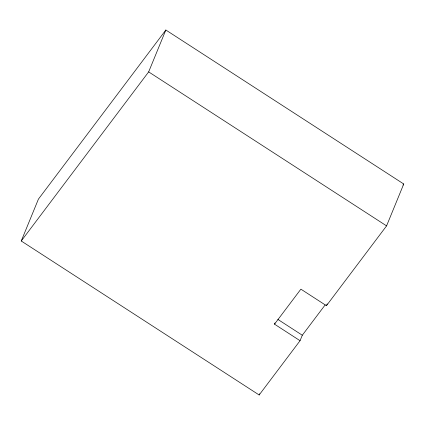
<?xml version="1.0" encoding="UTF-8"?>
<svg xmlns="http://www.w3.org/2000/svg" width="425" height="425" viewBox="0 0 425 425"><rect width="100%" height="100%" fill="white"/><g stroke="black" fill="none" stroke-linecap="round" stroke-linejoin="round"><path stroke-width="0.64" d="M21.25 240.996L38.425 199.118L165.84 30.016L403.75 184.004L386.575 225.882L326.437 305.697L300.884 289.154L274.502 324.163L300.061 340.707L259.16 394.984L21.25 240.996L148.66 71.889L165.84 30.016M274.502 324.163L275.002 322.947M259.16 394.984L259.659 393.773M300.061 340.707L302.308 335.229L325.141 304.922M326.437 305.697L327.186 303.87M402.953 185.066L403.75 184.004M148.66 71.889L386.575 225.882M277.86 319.403L302.308 335.229"/></g></svg>
